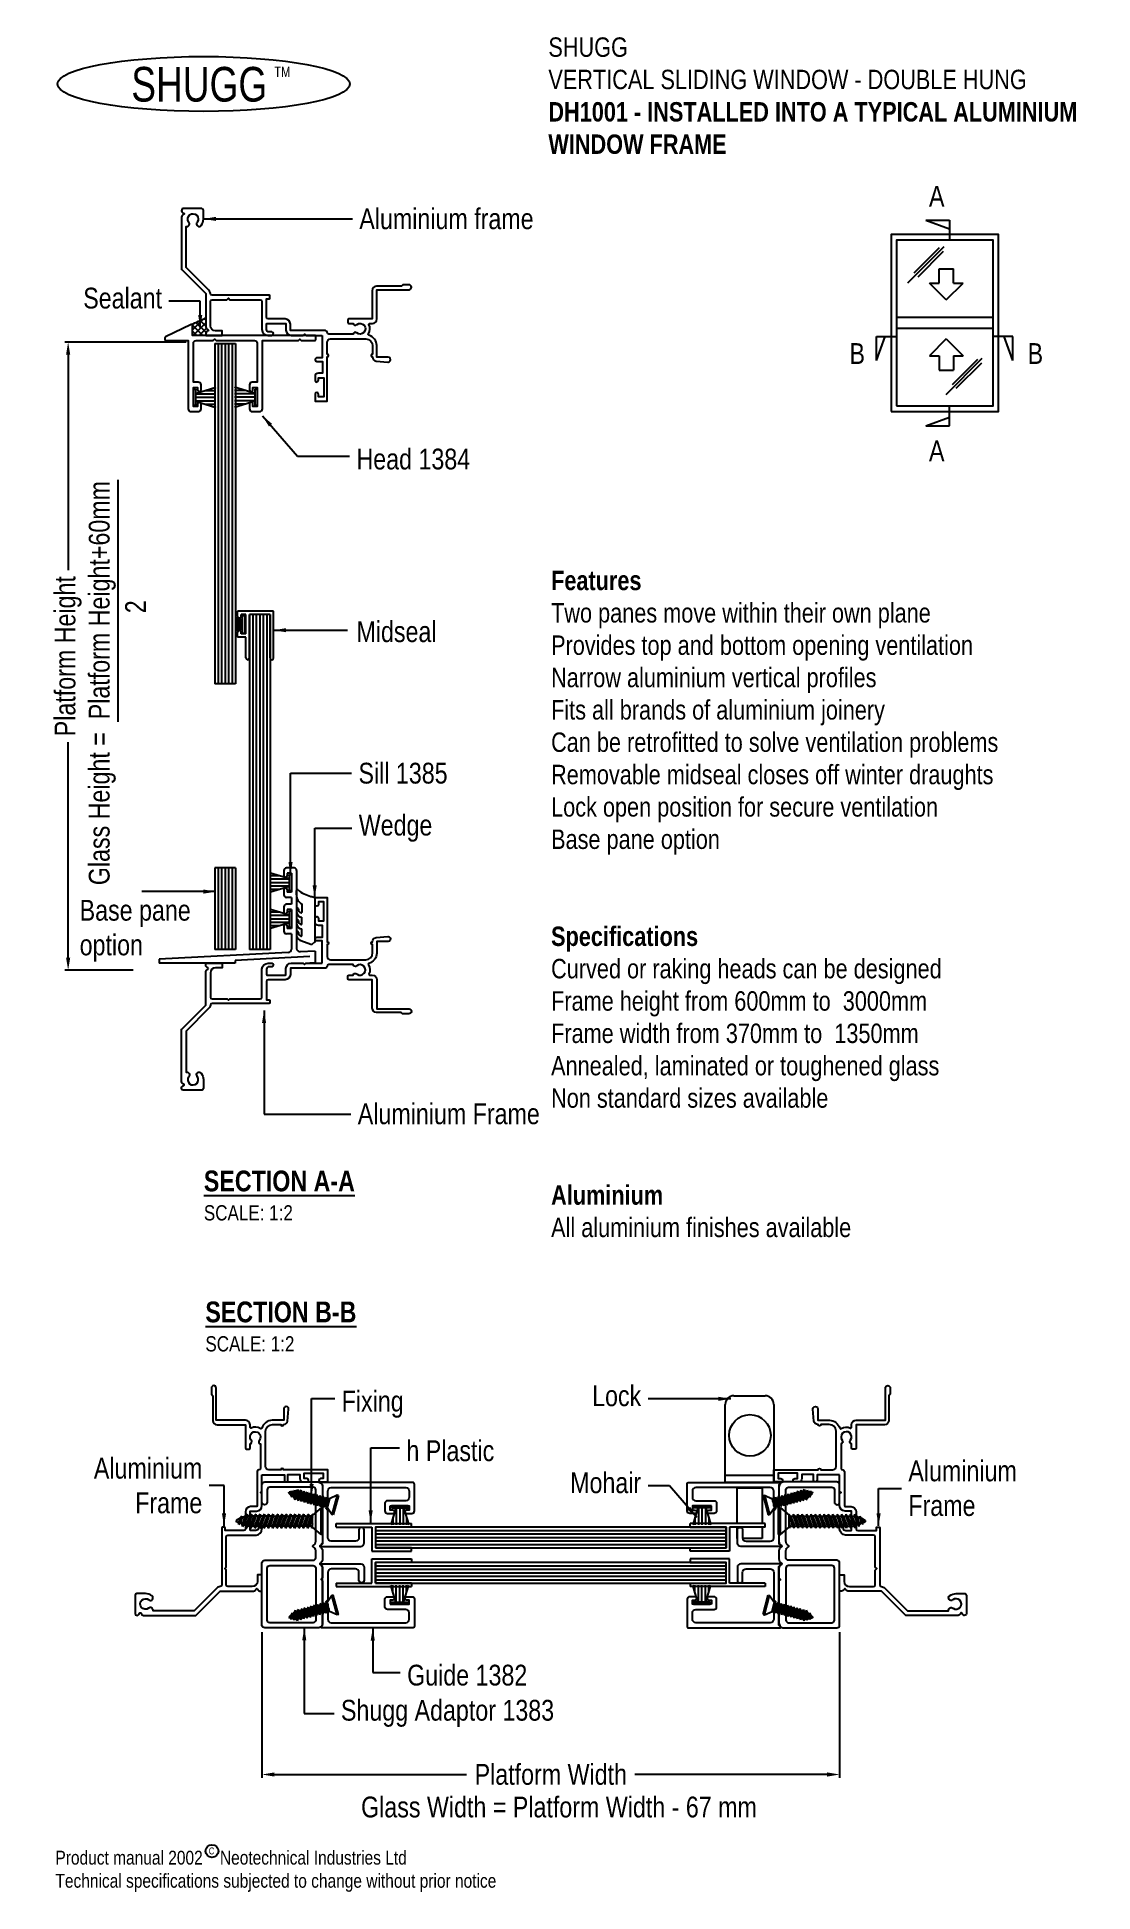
# Paper-space layout 'Layout1' of a CAD drawing. Extents: x -80 to 72, y -147 to 120.
# The model-space entities are those that its viewports show. They can reach past a viewport. Long polylines and large blocks are cut down to what shows.
import ezdxf

# ---------------------------------------------------------------- set-up
doc = ezdxf.new("R2010")
doc.units = 0
doc.header["$MEASUREMENT"] = 0
doc.layers.get('0').update_dxf_attribs({"linetype": 'CONTINUOUS'})
doc.layers.get('DEFPOINTS').update_dxf_attribs({"linetype": 'CONTINUOUS'})
for name, color, linetype in [('CYAN', 4, 'CONTINUOUS'), ('DIMENSION', 7, 'CONTINUOUS'), ('GREY', 8, 'CONTINUOUS'), ('Magenta', 6, 'CONTINUOUS'), ('OUTLINE', 2, 'CONTINUOUS'), ('WHITE', 7, 'CONTINUOUS'), ('WIND', 9, 'CONTINUOUS')]:
    doc.layers.add(name, color=color, linetype=linetype)
doc.layers.get('WIND').freeze()
doc.styles.add('SHUGG', font='', dxfattribs={"width": 0.8, "height": 5})
doc.styles.add('stan', font='ARIAL.TTF', dxfattribs={"width": 0.8, "height": 2.2})
doc.styles.add('STAN22', font='ARIAL.TTF', dxfattribs={"width": 0.8, "height": 3})
doc.styles.add('STAN33', font='ARIAL.TTF', dxfattribs={"width": 0.8, "height": 2})
doc.styles.get('SHUGG').set_extended_font_data('QuickType')
doc.dimstyles.new('SHUGG', dxfattribs={"dimtxt": 2.8, "dimasz": 1.8, "dimexe": 0.5, "dimexo": 1, "dimgap": 1, "dimtad": 0, "dimdec": 0, "dimzin": 0, "dimdsep": 46, "dimtxsty": 'STAN22', "dimcen": 0.09, "dimclrt": 2, "dimadec": 0, "dimazin": 0, "dimtfac": 1, "dimtdec": 0, "dimtofl": 0, "dimtmove": 0, "dimatfit": 3, "dimfxl": 0, "dimtolj": 1, "dimtzin": 0, "dimarcsym": 0})

# ---------------------------------------------------------------- blocks, each defined once
blk = doc.blocks.new('*D1')
at = {"layer": 'DEFPOINTS', "color": 0}
for p in [(-75.6, 76.25), (-57.55, 76.25), (-65.24, -14.35)]:
    blk.add_point(p, dxfattribs=at)
at = {"layer": 'DIMENSION', "color": 0, "lineweight": -2}
for p, q in [((-58.55, 76.25), (-76.1, 76.25)), ((-75.6, 74.45), (-75.6, 43.36)), ((-75.6, -12.55), (-75.6, 18.54)), ((-66.24, -14.35), (-76.1, -14.35))]:
    blk.add_line(p, q, dxfattribs=at)
at = {"layer": 'DIMENSION', "color": 0}
for points in [[(-75.9, 74.45), (-75.3, 74.45), (-75.6, 76.25)], [(-75.9, -12.55), (-75.3, -12.55), (-75.6, -14.35)]]:
    blk.add_solid(points, dxfattribs=at)
at = {"layer": 'DIMENSION', "color": 2, "insert": (-75.6, 30.95), "char_height": 3, "attachment_point": 5, "rotation": 90, "style": 'STAN22'}
blk.add_mtext('\\A1;Platform Height', dxfattribs=at)
blk = doc.blocks.new('*D2')
at = {"layer": 'DEFPOINTS', "color": 0}
for p in [(-47.64, -108.86), (35.71, -108.86), (35.71, -130.42)]:
    blk.add_point(p, dxfattribs=at)
at = {"layer": 'DIMENSION', "color": 0, "lineweight": -2}
for p, q in [((-47.64, -109.86), (-47.64, -130.92)), ((35.71, -109.86), (35.71, -130.92)), ((-45.84, -130.42), (-18.11, -130.42)), ((33.91, -130.42), (6.18, -130.42))]:
    blk.add_line(p, q, dxfattribs=at)
at = {"layer": 'DIMENSION', "color": 0}
for points in [[(-45.84, -130.12), (-45.84, -130.72), (-47.64, -130.42)], [(33.91, -130.12), (33.91, -130.72), (35.71, -130.42)]]:
    blk.add_solid(points, dxfattribs=at)
at = {"layer": 'DIMENSION', "color": 2, "insert": (-5.96, -130.42), "char_height": 3, "attachment_point": 5, "style": 'STAN22'}
blk.add_mtext('\\A1;Platform Width', dxfattribs=at)
blk = doc.blocks.new('NT6287PL')
at = {"layer": 'OUTLINE', "linetype": 'Continuous'}
for p, q in [((0, 0), (-21.71, 0)), ((-21.71, -1), (-21.71, 0)), ((0, -1), (0, 0)), ((-21.71, -1), (-11.31, -1)), ((-11.31, -1), (-11.31, -7)), ((0, -1), (-10.31, -1)), ((-10.31, -1), (-10.31, -8)), ((-21.71, -7), (-11.31, -7)), ((-21.71, -8), (-21.71, -7)), ((-10.31, -8), (-21.71, -8))]:
    blk.add_line(p, q, dxfattribs=at)
blk = doc.blocks.new('SHUGGLK')
for p, q in [((-14, 0), (-14, 22.5)), ((-11.5, 25), (-2.5, 25)), ((0, 22.5), (0, 0)), ((0, 2), (-14, 2)), ((0, 0), (-14, 0)), ((-10.6, -11.9), (-10.6, -1.55)), ((-10.6, -1.55), (-3.4, -1.55)), ((-3.4, -1.55), (-3.4, -11.9)), ((-10.6, -16.23), (-10.6, -12.9)), ((-3.4, -12.9), (-3.4, -16.23)), ((-10.4, -16.23), (-10.6, -16.23)), ((-3.4, -16.23), (-8.9, -16.23))]:
    blk.add_line(p, q)
blk.add_circle((-6.88, 13.55), 6)
for centre, start, end in [((-11.5, 22.5), 90, 180), ((-2.5, 22.5), 0, 90)]:
    blk.add_arc(centre, 2.5, start, end)
blk = doc.blocks.new('03000')
at = {"flags": 128}
blk.add_lwpolyline([(-15.7, 13.2), (-15.7, 19.7), (-17.3, 19.7, -0.013709), (-17.33, 19.7, -0.972953), (-17.3, 20.7), (-15.6, 20.7), (-15.6, 24.1), (-16.8, 24.1, -0.006854), (-16.83, 24.1, -0.406206), (-17.8, 25.1), (-17.8, 26.15, -0.013709), (-17.8, 26.18, -0.972953), (-16.8, 26.15), (-16.8, 25.4), (-15.3, 25.4), (-15.3, 30.9), (-16.8, 30.9), (-16.8, 30.15, -0.013709), (-16.8, 30.12, -0.972953), (-17.8, 30.15), (-17.8, 32.2), (-14.3, 32.2), (-14.3, 19.4, -0.013709), (-14.28, 19.4, -0.972953), (-14.3, 18.6), (-14.3, 15.2, 0.006854), (-14.3, 15.17, 0.406206), (-13.3, 14.2), (-3.2, 14.2, 0.006854), (-3.15, 14.2, 0.406206), (-1.2, 16.2), (-1.2, 18.6, -0.013758), (-1.22, 18.6, -0.978429), (-1.2, 19.4, -0.00687), (-1.2, 19.43, -0.407248), (-0.2, 20.6), (3.24, 20.9, -0.014091), (3.28, 20.9, -1.015706), (3.3, 19.5), (0, 19.5), (0, 16.2, -0.005558), (0, 16.13, -0.323501), (-2.26, 13.14, 0.007989), (-2.27, 13.14, 0.482741), (-2.4, 12.77, -0.004297), (-2.38, 12.73, -0.246721), (-2.23, 10.1, 0.00872), (-2.23, 10.1, 0.5345), (-2, 9.75), (-1.3, 9.75, -0.006854), (-1.26, 9.75, -0.406206), (0, 8.45), (0, 0), (9.3, 0, -0.013709), (9.34, 0, -0.972953), (9.3, -1.4), (7.5, -1.4), (7.1, -1), (0, -1, -0.006854), (-0.04, -1, -0.406206), (-1.3, 0.3), (-1.3, 8.45), (-8.05, 8.45, -0.006854), (-8.06, 8.45, -0.406206), (-8.3, 8.7), (-8.3, 9.5, -0.006854), (-8.3, 9.51, -0.406206), (-8.05, 9.75), (-6.82, 9.75, -0.008856), (-6.81, 9.77, -0.544447), (-5.77, 10.1, 0.019747), (-5.68, 10.03, 2.022156), (-5.77, 12.45, -0.008856), (-5.79, 12.44, -0.544447), (-6.82, 12.8), (-13.8, 12.8, 0.006854), (-13.81, 12.8, 0.406206), (-14.3, 12.3, -0.006854), (-14.3, 12.29, -0.406206), (-14.8, 11.8), (-24.7, 11.8, 0.006854), (-24.71, 11.8, 0.406206), (-24.9, 11.6), (-24.9, 9.95, -0.006854), (-24.9, 9.91, -0.406206), (-26.4, 8.45), (-31.3, 8.45, 0.006854), (-31.31, 8.45, 0.406206), (-31.8, 7.95), (-31.8, 2.6), (-31.05, 2.6, -0.006854), (-31.04, 2.6, -0.406206), (-30.8, 2.35), (-30.8, 1.85, -0.006854), (-30.8, 1.84, -0.406206), (-31.05, 1.6), (-47.5, 1.6, 0.006672), (-47.51, 1.6, 0.394326), (-48, 1.12, -0.003245), (-48, 1.1, -0.184743), (-48.41, 0.19), (-55, -6.4), (-55, -18.23), (-54.77, -18.23, -0.00979), (-54.75, -18.23, -0.614668), (-54.19, -19.44, 0.019624), (-54.26, -19.54, 1.987458), (-51.81, -19.44, -0.013724), (-51.84, -19.41, -0.974591), (-50.66, -18.52, -0.002952), (-50.64, -18.55, -0.167753), (-50, -20.4), (-50, -22.9, -0.006854), (-50, -22.91, -0.406206), (-50.5, -23.4), (-55.79, -23.4, -0.005592), (-55.8, -23.4, -0.325644), (-56.27, -23.04, -0.00722), (-56.27, -23.02, -0.430412), (-55.7, -22.09, 0.011803), (-55.69, -22.09, 0.783193), (-55.71, -21.7, -0.005938), (-55.72, -21.7, -0.347338), (-56.3, -20.97), (-56.3, -5.94, -0.003427), (-56.3, -5.94, -0.195352), (-56.24, -5.8), (-49.3, 1.14), (-49.3, 10.77, -0.005919), (-49.3, 10.79, -0.346086), (-48.71, 11.5, 0.011952), (-48.7, 11.51, 0.796811), (-48.71, 11.9, -0.005938), (-48.72, 11.9, -0.347338), (-49.3, 12.63), (-49.3, 13.2), (-44.6, 13.2), (-44.6, 11.9), (-46.5, 11.9, 0.006854), (-46.54, 11.9, 0.406206), (-48, 10.4), (-48, 3.4, 0.006854), (-48, 3.39, 0.406206), (-47.5, 2.9), (-43.2, 2.9), (-42.8, 2.5), (-42.4, 2.9), (-33.6, 2.9, 0.006854), (-33.59, 2.9, 0.406206), (-33.1, 3.4), (-33.1, 11.45, -0.006854), (-33.1, 11.5, -0.406206), (-31.35, 13.2), (-30.3, 13.2, -0.013709), (-30.27, 13.2, -0.972953), (-30.3, 12.2), (-31.05, 12.2, 0.006854), (-31.07, 12.2, 0.406206), (-31.8, 11.45), (-31.8, 9.95, 0.006854), (-31.8, 9.94, 0.406206), (-31.6, 9.75), (-26.4, 9.75, 0.006854), (-26.39, 9.75, 0.406206), (-26.2, 9.95), (-26.2, 11.6, -0.006854), (-26.2, 11.64, -0.406206), (-24.6, 13.2), (-21.2, 13.2), (-20.8, 12.8), (-20.4, 13.2), (-15.7, 13.2)], format="xyb", dxfattribs=at)
blk = doc.blocks.new('wp48x65')
for p, q in [((0, -2.4), (0, 2.4)), ((0, 2.4), (0.6, 2.4)), ((0.6, 1.13), (6.5, 2.9)), ((0.6, 2.4), (0.6, -2.4)), ((0.6, 1), (6.5, 1)), ((0.6, 0), (6.5, 0)), ((3.5, 2), (6.5, 2)), ((0.6, -2.4), (0, -2.4)), ((0.6, -1), (6.5, -1)), ((0.6, -1.13), (6.5, -2.9)), ((3.5, -2), (6.5, -2))]:
    blk.add_line(p, q)
blk = doc.blocks.new('n1384')
at = {"flags": 128}
blk.add_lwpolyline([(-43.11, -0.43, 0.287878), (-43.25, -0.66), (-43.25, -1.25, 0.414214), (-43, -1.5), (-36.55, -1.5), (-36.55, -21.2, 0.414214), (-35.75, -22), (-33.65, -22, 0.414214), (-32.85, -21.2), (-32.85, -19.75, 0.414214), (-33.35, -19.25, 0.414214), (-33.85, -19.75), (-33.85, -20.5), (-35.05, -20.5), (-35.05, -15), (-33.85, -15), (-33.85, -15.75, 0.414214), (-33.35, -16.25, 0.414214), (-32.85, -15.75), (-32.85, -14.3, 0.414214), (-33.65, -13.5), (-34.25, -13.5), (-35.05, -13.5), (-35.05, -2.3, -0.414214), (-34.25, -1.5), (-29.3, -1.5), (-28.9, -1.1), (-28.5, -1.5), (-17.4, -1.5, -0.414214), (-16.65, -2.25), (-16.65, -13.5), (-18.05, -13.5, 0.414214), (-18.85, -14.3), (-18.85, -15.75, 1), (-17.85, -15.75), (-17.85, -15), (-16.65, -15), (-16.65, -20.5), (-17.85, -20.5), (-17.85, -19.75, 0.414214), (-18.35, -19.25, 0.414214), (-18.85, -19.75), (-18.85, -21.2, 0.414214), (-18.05, -22), (-15.95, -22, 0.414214), (-15.15, -21.2), (-15.15, -1.5), (-4.75, -1.5), (-4.35, -1.1), (-3.95, -1.5), (0, -1.5, 0.414214), (0.25, -1.25), (0.25, -0.25, 0.414214), (0, 0), (-35.3, 0), (-35.3, 2.94, 0.552942), (-35.66, 3.16), (-43.11, -0.43)], format="xyb", dxfattribs=at)
blk = doc.blocks.new('n1383')
at = {"flags": 128}
for points in [[(17.5, -27.7), (17.5, -36.3), (17.1, -36.7), (17.5, -37.1), (17.5, -39.9, -0.414214), (16.1, -41.3), (0.8, -41.3, -0.414214), (0, -40.5), (0, -22.6, -0.414214), (0.8, -21.8), (14.75, -21.8, 0.414214), (15.5, -21.05), (15.5, -19.1, 0.272842), (14.78, -17.88, -0.589574), (14.78, -17.52, 0.272842), (15.5, -16.3), (15.5, -1.45, 0.414214), (14.75, -0.7), (2.25, -0.7, 0.414214), (1.5, -1.45), (1.5, -5, -0.414214), (0.75, -5.75, -0.414214), (0, -5), (0, 0, -0.414214), (0.8, 0.8), (16.1, 0.8, -0.414214), (17.5, -0.6), (17.5, -7.3), (17.1, -7.7), (17.5, -8.1), (17.5, -11.75), (17.1, -12.15), (17.5, -12.55), (17.5, -16.3, -0.272842), (16.78, -17.52, 0.589574), (16.78, -17.88, -0.272842), (17.5, -19.1), (17.5, -21.4, -0.272842), (16.78, -22.62, 0.589574), (16.78, -22.97, -0.272842), (17.5, -24.2), (17.5, -26.9), (17.1, -27.3)], [(15.5, -39.05, -0.414214), (14.75, -39.8), (2.25, -39.8, -0.414214), (1.5, -39.05), (1.5, -24.05, -0.414214), (2.25, -23.3), (14.75, -23.3, -0.414214), (15.5, -24.05)]]:
    blk.add_lwpolyline(points, format="xyb", close=True, dxfattribs=at)
blk = doc.blocks.new('n1382')
at = {"flags": 128}
blk.add_lwpolyline([(19.78, -6.8), (25.28, -6.8), (25.28, -8), (24.53, -8, 1), (24.53, -9), (26.03, -9, 0.414214), (26.78, -8.25), (26.78, -0.5, 0.414214), (26.28, 0), (0, 0, 0.668179), (-0.14, -0.34), (0.28, -0.76), (0.28, -17.74), (-0.14, -18.16, 0.668179), (0, -18.5), (11.28, -18.5, 0.414214), (12.28, -17.5), (12.28, -13.75, 1), (10.78, -13.75), (10.78, -16, -0.414214), (9.78, -17), (2.78, -17, -0.414214), (1.78, -16), (1.78, -8.1), (1.18, -7.5), (1.78, -6.9), (1.78, -2.5, -0.414214), (2.78, -1.5), (24.28, -1.5, -0.414214), (25.28, -2.5), (25.28, -4.3, -0.414214), (24.28, -5.3), (19.03, -5.3, 0.414214), (18.28, -6.05), (18.28, -8.25, 0.414214), (19.03, -9), (20.53, -9, 1), (20.53, -8), (19.78, -8)], format="xyb", close=True, dxfattribs=at)
blk = doc.blocks.new('wp48x55')
for p, q in [((0, 2.4), (0.6, 2.4)), ((0, -2.4), (0, 2.4)), ((0.6, 1.13), (5.5, 2.6)), ((0.6, 2.4), (0.6, -2.4)), ((0.6, 1), (5.5, 1)), ((0.6, 0), (5.5, 0)), ((3.5, 2), (5.5, 2)), ((0.6, -2.4), (0, -2.4)), ((0.6, -1), (5.5, -1)), ((0.6, -1.13), (5.5, -2.6)), ((3.5, -2), (5.5, -2))]:
    blk.add_line(p, q)
blk = doc.blocks.new('CS4G12')
for p, q in [((2.9, 0.38), (-2.9, 0.38)), ((-2.9, 0.38), (-2.9, 0)), ((2.9, 0), (-2.9, 0)), ((-2.9, 0), (-1.32, -1.88)), ((2.9, 0), (1.32, -1.88)), ((2.9, 0.38), (2.9, 0)), ((-1.54, -1.83), (-1.09, -2.22)), ((-1.54, -1.83), (-1.36, -1.83)), ((-1.54, -2.78), (-1.09, -2.78)), ((-1.54, -2.78), (-1.09, -3.17)), ((-1.54, -3.73), (-1.09, -4.12)), ((-1.54, -3.73), (-1.09, -3.73)), ((-1.54, -4.68), (-1.09, -5.07)), ((-1.54, -4.68), (-1.09, -4.68)), ((1.32, -1.88), (-1.32, -1.88)), ((-1.09, -2.22), (-1.09, -2.78)), ((-1.09, -2.22), (1.09, -3.05)), ((-1.09, -2.78), (1.09, -3.55)), ((-1.09, -3.17), (1.09, -4)), ((-1.09, -3.31), (-1.09, -3.73)), ((-1.09, -3.73), (1.09, -4.5)), ((-1.09, -4.68), (-1.09, -4.12)), ((-1.09, -4.12), (1.09, -4.94)), ((-1.09, -4.68), (1.09, -5.45)), ((-1.09, -5.07), (-1.09, -5.63)), ((-1.09, -5.07), (1.09, -5.89)), ((-0.97, -1.88), (1.09, -2.6)), ((0.5, -1.88), (1.09, -2.1)), ((1.54, -2), (1.09, -2.1)), ((1.09, -2.1), (1.09, -2.6)), ((1.54, -2.95), (1.09, -2.6)), ((1.54, -2.95), (1.09, -3.05)), ((1.09, -3.05), (1.09, -3.55)), ((1.54, -3.9), (1.09, -3.55)), ((1.54, -3.9), (1.09, -4)), ((1.09, -4), (1.09, -4.5)), ((1.54, -4.85), (1.09, -4.5)), ((1.54, -4.85), (1.09, -4.94)), ((1.09, -4.94), (1.09, -5.45)), ((1.54, -2), (1.34, -1.85)), ((-1.54, -5.63), (-1.09, -6.02)), ((-1.54, -5.63), (-1.09, -5.63)), ((-1.54, -6.58), (-1.09, -6.57)), ((-1.54, -6.58), (-1.09, -6.96)), ((-1.54, -7.52), (-1.09, -7.91)), ((-1.54, -7.52), (-1.09, -7.52)), ((-1.54, -8.47), (-1.09, -8.86)), ((-1.54, -8.47), (-1.09, -8.47)), ((-1.54, -9.42), (-1.09, -9.81)), ((-1.54, -9.42), (-1.09, -9.42)), ((-1.54, -10.37), (-1.09, -10.76)), ((-1.54, -10.37), (-1.09, -10.37)), ((-1.09, -5.63), (1.09, -6.4)), ((-1.09, -6.02), (-1.09, -6.57)), ((-1.09, -6.02), (1.09, -6.84)), ((-1.09, -6.57), (1.09, -7.34)), ((-1.09, -6.96), (1.09, -7.79)), ((-1.09, -7.52), (-1.09, -6.96)), ((-1.09, -7.52), (1.09, -8.29)), ((-1.09, -7.91), (1.09, -8.74)), ((-1.09, -7.91), (-1.09, -8.47)), ((-1.09, -8.47), (1.09, -9.24)), ((-1.09, -8.86), (1.09, -9.68)), ((-1.09, -8.86), (-1.09, -9.42)), ((-1.09, -9.42), (1.09, -10.19)), ((-1.09, -9.81), (1.09, -10.63)), ((-1.09, -9.81), (-1.09, -10.37)), ((-1.09, -10.37), (1.09, -11.14)), ((1.54, -5.8), (1.09, -5.45)), ((1.54, -5.8), (1.09, -5.89)), ((1.09, -5.89), (1.09, -6.4)), ((1.54, -6.75), (1.09, -6.4)), ((1.54, -6.75), (1.09, -6.84)), ((1.09, -6.84), (1.09, -7.34)), ((1.54, -7.69), (1.09, -7.34)), ((1.54, -7.69), (1.09, -7.79)), ((1.09, -7.79), (1.09, -8.29)), ((1.54, -8.64), (1.09, -8.29)), ((1.54, -8.64), (1.09, -8.74)), ((1.09, -8.74), (1.09, -9.24)), ((1.54, -9.59), (1.09, -9.24)), ((1.54, -9.59), (1.09, -9.68)), ((1.09, -9.68), (1.09, -10.19)), ((1.54, -10.54), (1.09, -10.19)), ((1.54, -10.54), (1.09, -10.63)), ((1.09, -10.63), (1.09, -11.14)), ((-1.54, -11.32), (-1.09, -11.7)), ((-1.54, -11.32), (-1.09, -11.32)), ((-1.09, -10.76), (1.09, -11.58)), ((-1.09, -10.76), (-1.09, -11.32)), ((-1.09, -11.32), (0.7, -11.95)), ((-1.09, -11.7), (0.7, -12.38)), ((-1.09, -11.7), (-0.61, -12.44)), ((-1.06, -12.44), (-0.61, -12.83)), ((-1.06, -12.44), (-0.61, -12.44)), ((-0.61, -12.44), (0.32, -12.76)), ((-0.61, -12.83), (-0.13, -13.63)), ((-0.61, -12.83), (0.31, -13.18)), ((-0.13, -13.63), (0.14, -13.63)), ((0.31, -13.18), (0.14, -13.63)), ((0.73, -13.09), (0.31, -13.18)), ((0.7, -12.38), (0.32, -12.76)), ((0.73, -13.09), (0.32, -12.76)), ((1.09, -11.58), (0.7, -11.95)), ((1.13, -12.29), (0.7, -11.95)), ((1.13, -12.29), (0.7, -12.38)), ((1.54, -11.49), (1.09, -11.14)), ((1.54, -11.49), (1.09, -11.58))]:
    blk.add_line(p, q)
blk = doc.blocks.new('cs6g25')
at = {"linetype": 'Continuous'}
for p, q in [((3.86, 0.5), (-3.86, 0.5)), ((3.86, 0), (-3.86, 0)), ((-2.05, -2.45), (-1.46, -2.96)), ((-2.05, -2.45), (-1.81, -2.45)), ((-2.05, -3.71), (-1.46, -3.71)), ((-2.05, -3.71), (-1.46, -4.23)), ((-2.05, -4.97), (-1.46, -5.49)), ((-2.05, -4.97), (-1.46, -4.97)), ((1.76, -2.5), (-1.76, -2.5)), ((-1.46, -2.96), (-1.46, -3.71)), ((-1.46, -2.96), (1.46, -4.06)), ((-1.46, -3.71), (1.46, -4.74)), ((-1.46, -4.23), (1.46, -5.33)), ((-1.46, -4.41), (-1.46, -4.97)), ((-1.46, -4.97), (1.46, -6)), ((-1.3, -2.5), (1.46, -3.47)), ((0.66, -2.5), (1.46, -2.8)), ((1.46, -2.8), (1.46, -3.47)), ((2.05, -3.94), (1.46, -3.47)), ((2.05, -3.94), (1.46, -4.06)), ((1.46, -4.06), (1.46, -4.74)), ((2.05, -5.2), (1.46, -4.74)), ((2.05, -5.2), (1.46, -5.33)), ((1.46, -5.33), (1.46, -6)), ((2.05, -2.67), (1.79, -2.47)), ((-2.05, -6.24), (-1.46, -6.76)), ((-2.05, -6.24), (-1.46, -6.24)), ((-2.05, -7.5), (-1.46, -8.02)), ((-2.05, -7.5), (-1.46, -7.5)), ((-2.05, -8.77), (-1.46, -9.28)), ((-2.05, -8.77), (-1.46, -8.77)), ((-2.05, -10.03), (-1.46, -10.55)), ((-2.05, -10.03), (-1.46, -10.03)), ((-1.46, -6.24), (-1.46, -5.49)), ((-1.46, -5.49), (1.46, -6.59)), ((-1.46, -6.24), (1.46, -7.26)), ((-1.46, -6.76), (-1.46, -7.5)), ((-1.46, -6.76), (1.46, -7.86)), ((-1.46, -7.5), (1.46, -8.53)), ((-1.46, -8.02), (-1.46, -8.77)), ((-1.46, -8.02), (1.46, -9.12)), ((-1.46, -8.77), (1.46, -9.79)), ((-1.46, -9.28), (1.46, -10.38)), ((-1.46, -10.03), (-1.46, -9.28)), ((-1.46, -10.03), (1.46, -11.06)), ((-1.46, -10.55), (-1.46, -11.29)), ((-1.46, -10.55), (1.46, -11.65)), ((2.05, -6.47), (1.46, -6)), ((2.05, -6.47), (1.46, -6.59)), ((1.46, -6.59), (1.46, -7.26)), ((2.05, -7.73), (1.46, -7.26)), ((2.05, -7.73), (1.46, -7.86)), ((1.46, -7.86), (1.46, -8.53)), ((2.05, -8.99), (1.46, -8.53)), ((2.05, -8.99), (1.46, -9.12)), ((1.46, -9.12), (1.46, -9.79)), ((2.05, -10.26), (1.46, -9.79)), ((2.05, -10.26), (1.46, -10.38)), ((1.46, -10.38), (1.46, -11.06)), ((-2.05, -11.3), (-1.46, -11.29)), ((-2.05, -11.3), (-1.46, -11.81)), ((-2.05, -12.56), (-1.46, -12.56)), ((-2.05, -12.56), (-1.46, -13.08)), ((-2.05, -13.82), (-1.46, -13.82)), ((-2.05, -13.82), (-1.46, -14.34)), ((-2.05, -15.09), (-1.46, -15.09)), ((-2.05, -15.09), (-1.46, -15.61)), ((-1.46, -11.29), (1.46, -12.32)), ((-1.46, -11.81), (1.46, -12.91)), ((-1.46, -12), (-1.46, -12.56)), ((-1.46, -12.56), (1.46, -13.59)), ((-1.46, -13.82), (-1.46, -13.08)), ((-1.46, -13.08), (1.46, -14.18)), ((-1.46, -13.82), (1.46, -14.85)), ((-1.46, -14.34), (-1.46, -15.09)), ((-1.46, -14.34), (1.46, -15.44)), ((-1.46, -15.09), (1.46, -16.11)), ((-1.46, -15.61), (-1.46, -16.35)), ((-1.46, -15.61), (1.46, -16.71)), ((2.05, -11.52), (1.46, -11.06)), ((2.05, -11.52), (1.46, -11.65)), ((1.46, -11.65), (1.46, -12.32)), ((2.05, -12.79), (1.46, -12.32)), ((2.05, -12.79), (1.46, -12.91)), ((1.46, -12.91), (1.46, -13.59)), ((2.05, -14.05), (1.46, -13.59)), ((2.05, -14.05), (1.46, -14.18)), ((1.46, -14.18), (1.46, -14.85)), ((2.05, -15.32), (1.46, -14.85)), ((2.05, -15.32), (1.46, -15.44)), ((1.46, -15.44), (1.46, -16.11)), ((-2.05, -16.35), (-1.46, -16.35)), ((-2.05, -16.35), (-1.46, -16.87)), ((-2.05, -17.62), (-1.46, -17.62)), ((-2.05, -17.62), (-1.46, -18.13)), ((-2.05, -18.88), (-1.46, -18.88)), ((-2.05, -18.88), (-1.46, -19.4)), ((-2.05, -20.15), (-1.46, -20.14)), ((-2.05, -20.15), (-1.46, -20.66)), ((-2.05, -21.41), (-1.46, -21.41)), ((-2.05, -21.41), (-1.46, -21.93)), ((-1.46, -16.35), (1.46, -17.38)), ((-1.46, -16.87), (-1.46, -17.62)), ((-1.46, -16.87), (1.46, -17.97)), ((-1.46, -17.62), (1.46, -18.64)), ((-1.46, -18.13), (-1.46, -18.88)), ((-1.46, -18.13), (1.46, -19.23)), ((-1.46, -18.88), (1.46, -19.91)), ((-1.46, -19.4), (-1.46, -20.14)), ((-1.46, -19.4), (1.46, -20.5)), ((-1.46, -20.14), (1.46, -21.17)), ((-1.46, -20.66), (-1.46, -21.41)), ((-1.46, -20.66), (1.46, -21.76)), ((-1.46, -21.41), (0.93, -22.25)), ((2.05, -16.58), (1.46, -16.11)), ((2.05, -16.58), (1.46, -16.71)), ((1.46, -16.71), (1.46, -17.38)), ((2.05, -17.84), (1.46, -17.38)), ((2.05, -17.84), (1.46, -17.97)), ((1.46, -17.97), (1.46, -18.64)), ((2.05, -19.11), (1.46, -18.64)), ((2.05, -19.11), (1.46, -19.23)), ((1.46, -19.23), (1.46, -19.91)), ((2.05, -20.37), (1.46, -19.91)), ((2.05, -20.37), (1.46, -20.5)), ((1.46, -20.5), (1.46, -21.17)), ((2.05, -21.64), (1.46, -21.17)), ((-1.46, -21.93), (-0.82, -22.9)), ((-1.46, -21.93), (0.93, -22.83)), ((-1.41, -22.91), (-0.82, -22.9)), ((-1.41, -22.91), (-0.82, -23.42)), ((-0.82, -22.9), (0.42, -23.34)), ((-0.82, -23.42), (0.42, -23.89)), ((-0.82, -23.42), (-0.17, -24.5)), ((-0.17, -24.5), (0.18, -24.5)), ((0.42, -23.89), (0.18, -24.5)), ((0.93, -22.83), (0.42, -23.34)), ((0.97, -23.77), (0.42, -23.34)), ((0.97, -23.77), (0.42, -23.89)), ((1.46, -21.76), (0.93, -22.25)), ((1.51, -22.71), (0.93, -22.25)), ((1.51, -22.71), (0.93, -22.83)), ((2.05, -21.64), (1.46, -21.76))]:
    blk.add_line(p, q, dxfattribs=at)
for p, q in [((-3.86, 0.5), (-3.86, 0)), ((-3.86, 0), (-1.76, -2.5)), ((3.86, 0), (1.76, -2.5)), ((3.86, 0.5), (3.86, 0)), ((2.05, -2.67), (1.46, -2.8))]:
    blk.add_line(p, q)

msp = doc.modelspace()

# ---------------------------------------------------------------- hatches: boundary and pattern name
at = {"layer": 'Magenta'}
h = msp.add_hatch(dxfattribs=at)
h.set_pattern_fill('ANSI37', color=256, scale=10, style=0)
h.set_pattern_definition([(45, (-67.1742, -223.7442), (-0.8838835, 0.8838835), []), (135, (-67.1742, -223.7442), (-0.8838835, -0.8838835), [])])
h.paths.add_polyline_path([(27.9, 249.29, -0.023313), (23.72, 247.39, -0.508415), (24.05, 247.15), (24.05, 244.21), (27.9, 244.21), (27.9, 244.79, -0.354007), (28.49, 245.52, 0.802413), (28.49, 245.91, -0.355282), (27.9, 246.64)])

# ---------------------------------------------------------------- linework, layer by layer
at = {"layer": 'CYAN'}
for p, q in [((645.75, 280.26), (658.97, 280.26)), ((645.75, 280.26), (658.97, 275.44)), ((658.97, 280.26), (658.97, 269.23)), ((653.12, 245.23), (653.12, 253.23)), ((653.12, 253.23), (661.12, 253.23)), ((661.12, 245.23), (661.12, 253.23)), ((30.45, 241.85), (30.45, 143.62)), ((30.45, 241.85), (36.45, 241.85)), ((36.45, 241.85), (36.45, 143.62)), ((657.12, 235.86), (647.75, 245.23)), ((647.75, 245.23), (653.12, 245.23)), ((657.12, 235.86), (666.49, 245.23)), ((661.12, 245.23), (666.49, 245.23)), ((618.41, 215.48), (629.43, 215.48)), ((618.41, 202.26), (623.22, 215.48)), ((618.41, 202.26), (618.41, 215.48)), ((657.12, 214.2), (647.75, 204.83)), ((657.12, 214.2), (666.49, 204.83)), ((694.22, 215.48), (683.2, 215.48)), ((694.22, 202.26), (689.4, 215.48)), ((694.22, 202.26), (694.22, 215.48)), ((647.75, 204.83), (653.12, 204.83)), ((653.12, 204.83), (653.12, 196.83)), ((661.12, 204.83), (666.49, 204.83)), ((661.12, 204.83), (661.12, 196.83)), ((653.12, 196.83), (661.12, 196.83)), ((658.97, 165.88), (658.97, 176.91)), ((645.75, 165.88), (658.97, 170.7)), ((40.45, 163.62), (40.45, 67.03)), ((46.45, 163.62), (40.45, 163.62)), ((46.45, 163.62), (40.45, 163.62)), ((46.45, 163.62), (46.45, 67.03)), ((645.75, 165.88), (658.97, 165.88)), ((36.45, 143.62), (30.45, 143.62)), ((30.45, 90.52), (30.45, 67.03)), ((36.45, 90.52), (30.45, 90.52)), ((36.45, 90.52), (36.45, 67.03)), ((36.45, 67.03), (30.45, 67.03)), ((46.45, 67.03), (40.45, 67.03))]:
    msp.add_line(p, q, dxfattribs=at)
for points in [[(315.89, 146.68), (417.09, 146.68), (417.09, 152.68), (315.89, 152.68)], [(315.89, 136.48), (417.09, 136.48), (417.09, 142.48), (315.89, 142.48)]]:
    msp.add_lwpolyline(points, close=True, dxfattribs=at)
at = {"layer": 'DIMENSION', "color": 6}
msp.add_line((59.4, 68.99), (59.4, 82.02), dxfattribs=at)
at = {"layer": 'GREY'}
for p, q in [((635.75, 245.42), (655.92, 265.58)), ((639.31, 250.95), (653.46, 265.09)), ((641.43, 248.83), (655.58, 262.97)), ((31.45, 241.85), (31.45, 143.62)), ((32.45, 241.85), (32.45, 143.62)), ((33.45, 241.85), (33.45, 143.62)), ((34.45, 241.85), (34.45, 143.62)), ((35.45, 241.85), (35.45, 143.62)), ((657.03, 183.33), (677.19, 203.5)), ((660.59, 188.86), (674.73, 203)), ((662.71, 186.74), (676.86, 200.88)), ((41.45, 163.62), (41.45, 67.03)), ((42.45, 163.62), (42.45, 67.03)), ((43.45, 163.62), (43.45, 67.03)), ((44.45, 163.62), (44.45, 67.03)), ((45.45, 163.62), (45.45, 67.03)), ((315.89, 151.68), (417.09, 151.68)), ((315.89, 150.68), (417.09, 150.68)), ((315.89, 149.68), (417.09, 149.68)), ((315.89, 148.68), (417.09, 148.68)), ((315.89, 147.68), (417.09, 147.68)), ((315.89, 141.48), (417.09, 141.48)), ((315.89, 140.48), (417.09, 140.48)), ((315.89, 139.48), (417.09, 139.48)), ((315.89, 138.48), (417.09, 138.48)), ((315.89, 137.48), (417.09, 137.48)), ((31.45, 90.52), (31.45, 67.03)), ((32.45, 90.52), (32.45, 67.03)), ((33.45, 90.52), (33.45, 67.03)), ((34.45, 90.52), (34.45, 67.03)), ((35.45, 90.52), (35.45, 67.03))]:
    msp.add_line(p, q, dxfattribs=at)
at = {"layer": 'Magenta'}
for p, q in [((47.45, 164.62), (37.05, 164.62)), ((37.05, 163.12), (37.05, 164.62)), ((39.45, 163.62), (38.05, 163.62)), ((38.05, 163.12), (38.05, 163.62)), ((39.45, 158.1), (39.45, 163.62)), ((40.45, 151.12), (40.45, 163.62)), ((46.45, 163.62), (40.45, 163.62)), ((46.45, 151.12), (46.45, 163.62)), ((47.45, 151.12), (47.45, 164.62)), ((37.05, 157.1), (37.05, 158.6)), ((39.45, 157.1), (37.05, 157.1)), ((38.05, 158.1), (38.05, 158.6)), ((39.45, 158.1), (38.05, 158.1)), ((39.45, 151.12), (39.45, 157.1)), ((52, 87.4), (46.6, 89.02)), ((49.1, 88.27), (46.6, 88.27)), ((52, 87.27), (46.6, 87.27)), ((52, 86.27), (46.6, 86.27)), ((52, 83.87), (52, 88.67)), ((52, 88.67), (52.6, 88.67)), ((52.6, 88.67), (52.6, 83.87)), ((52, 85.27), (46.6, 85.27)), ((52, 85.14), (46.6, 83.52)), ((49.1, 84.27), (46.6, 84.27)), ((52.6, 83.87), (52, 83.87)), ((52, 76.9), (46.6, 78.52)), ((49.1, 77.77), (46.6, 77.77)), ((52, 76.77), (46.6, 76.77)), ((52, 75.77), (46.6, 75.77)), ((52, 73.37), (52, 78.17)), ((52, 78.17), (52.6, 78.17)), ((52.6, 78.17), (52.6, 73.37)), ((52, 74.77), (46.6, 74.77)), ((52, 74.64), (46.6, 73.02)), ((49.1, 73.77), (46.6, 73.77)), ((52.6, 73.37), (52, 73.37))]:
    msp.add_line(p, q, dxfattribs=at)
at = {"layer": 'Magenta', "linetype": 'Continuous'}
for p, q in [((54.1, 82.76), (54.1, 83.99)), ((54.1, 78.68), (54.1, 77.8)), ((54.1, 75.31), (54.1, 74.43)), ((54.6, 78.68), (54.6, 78.59)), ((54.6, 75.31), (54.6, 75.21)), ((55.34, 77.62), (55.41, 77.6)), ((55.6, 80.16), (55.6, 77.75)), ((55.6, 74.37), (55.6, 76.3)), ((54.1, 71.93), (54.1, 71.05)), ((54.6, 71.93), (54.6, 71.84)), ((54.98, 69.69), (58.49, 68.42)), ((55.34, 74.24), (55.41, 74.23)), ((55.34, 70.87), (55.41, 70.85)), ((55.6, 71), (55.6, 72.93)), ((58.49, 68.42), (59.4, 69.33))]:
    msp.add_line(p, q, dxfattribs=at)
at = {"layer": 'Magenta'}
for centre, radius, start, end in [((5.44, 293.1), 49.23, 291.7588, 297.1411), ((37.55, 163.12), 0.5, 180, 0), ((37.55, 158.6), 0.5, 0, 180), ((39.95, 151.12), 0.5, 180, 0), ((46.95, 151.12), 0.5, 180, 0)]:
    msp.add_arc(centre, radius, start, end, dxfattribs=at)
at = {"layer": 'Magenta', "linetype": 'Continuous'}
for centre, radius, start, end in [((56.72, 82.54), 2.63, 175.1956, 244.8044), ((54.35, 83.99), 0.25, 50.1136, 180), ((60.28, 91.08), 9, 230.1136, 256.6162), ((68.05, 117.77), 36.79, 254.4581, 256.3949), ((54.35, 78.68), 0.25, 0, 180), ((55.6, 77.8), 1.5, 180, 270), ((54.35, 75.31), 0.25, 0, 180), ((55.6, 78.59), 1, 180, 255), ((55.6, 75.21), 1, 180, 255), ((55.45, 77.75), 0.15, 255, 360), ((55.6, 74.43), 1.5, 180, 270), ((54.35, 71.93), 0.25, 0, 180), ((55.6, 71.05), 1.5, 180, 245.4664), ((55.6, 71.84), 1, 180, 255), ((55.45, 74.37), 0.15, 255, 0), ((55.45, 71), 0.15, 255, 0)]:
    msp.add_arc(centre, radius, start, end, dxfattribs=at)
at = {"layer": 'OUTLINE', "linetype": 'Continuous'}
for p, q in [((50.4, 89.77), (50.4, 88.27)), ((53.35, 90.52), (51.15, 90.52)), ((51.4, 89.02), (51.4, 88.27)), ((52.6, 89.02), (51.4, 89.02)), ((52.6, 89.02), (52.6, 83.52)), ((54.1, 89.77), (54.1, 67.3)), ((50.4, 84.27), (50.4, 82.77)), ((52.6, 82.02), (51.15, 82.02)), ((51.4, 84.27), (51.4, 83.52)), ((52.6, 83.52), (51.4, 83.52)), ((52.6, 82.02), (52.6, 80.02)), ((50.4, 79.27), (50.4, 77.77)), ((52.6, 80.02), (51.15, 80.02)), ((51.4, 78.52), (51.4, 77.77)), ((52.6, 78.52), (51.4, 78.52)), ((52.6, 78.52), (52.6, 73.02)), ((50.4, 73.77), (50.4, 72.27)), ((52.6, 71.52), (51.15, 71.52)), ((51.4, 73.77), (51.4, 73.02)), ((52.6, 73.02), (51.4, 73.02)), ((52.6, 71.52), (52.6, 67.12)), ((51.65, 66.12), (14.4, 64.21)), ((57.9, 64.94), (36.4, 63.83)), ((59.4, 66.52), (55.15, 66.3)), ((59.4, 66.52), (59.4, 63.02)), ((14.4, 64.21), (14.4, 63.02)), ((36.4, 63.83), (36.4, 63.02)), ((59.4, 63.02), (57.9, 63.02))]:
    msp.add_line(p, q, dxfattribs=at)
at = {"layer": 'OUTLINE'}
msp.add_line((36.4, 63.02), (14.4, 63.02), dxfattribs=at)
for points in [[(626.43, 173.89), (686.2, 173.89), (686.2, 272.25), (626.43, 272.25)], [(629.43, 176.89), (683.2, 176.89), (683.2, 269.25), (629.43, 269.25)]]:
    msp.add_lwpolyline(points, close=True, dxfattribs=at)
at = {"layer": 'OUTLINE', "flags": 128}
msp.add_lwpolyline([(61.5, 63.02), (61.5, 69.52), (59.9, 69.52, -0.013709), (59.87, 69.52, -0.972953), (59.9, 70.52), (61.6, 70.52), (61.6, 73.92), (60.4, 73.92, -0.006854), (60.37, 73.92, -0.406206), (59.4, 74.92), (59.4, 75.97, -0.013709), (59.4, 75.99, -0.972953), (60.4, 75.97), (60.4, 75.22), (61.9, 75.22), (61.9, 80.72), (60.4, 80.72), (60.4, 79.97, -0.013709), (60.4, 79.94, -0.972953), (59.4, 79.97), (59.4, 82.02), (62.9, 82.02), (62.9, 69.22, -0.013709), (62.92, 69.22, -0.972953), (62.9, 68.42), (62.9, 65.02, 0.006854), (62.9, 64.99, 0.406206), (63.9, 64.02), (74, 64.02, 0.006854), (74.05, 64.02, 0.406206), (76, 66.02), (76, 68.42, -0.013758), (75.98, 68.42, -0.978429), (76, 69.22, -0.00687), (76, 69.25, -0.407248), (77, 70.41), (80.44, 70.71, -0.014091), (80.48, 70.72, -1.015706), (80.5, 69.32), (77.2, 69.32), (77.2, 66.02, -0.005558), (77.2, 65.95, -0.323501), (74.93, 62.96, 0.007989), (74.93, 62.95, 0.482741), (74.8, 62.59, -0.004297), (74.82, 62.54, -0.246721), (74.97, 59.92, 0.00872), (74.97, 59.91, 0.5345), (75.2, 59.57), (75.9, 59.57, -0.006854), (75.93, 59.57, -0.406206), (77.2, 58.27), (77.2, 49.82), (86.5, 49.82, -0.013709), (86.54, 49.82, -0.972953), (86.5, 48.42), (84.7, 48.42), (84.3, 48.82), (77.2, 48.82, -0.006854), (77.16, 48.82, -0.406206), (75.9, 50.12), (75.9, 58.27), (69.15, 58.27, -0.006854), (69.14, 58.27, -0.406206), (68.9, 58.52), (68.9, 59.32, -0.006854), (68.9, 59.32, -0.406206), (69.15, 59.57), (70.38, 59.57, -0.008856), (70.38, 59.59, -0.544447), (71.42, 59.92, 0.019747), (71.52, 59.84, 2.022156), (71.42, 62.27, -0.008856), (71.41, 62.25, -0.544447), (70.38, 62.62), (63.4, 62.62, 0.006854), (63.38, 62.62, 0.406206), (62.9, 62.12, -0.006854), (62.9, 62.1, -0.406206), (62.4, 61.62), (52.5, 61.62, 0.006854), (52.49, 61.62, 0.406206), (52.3, 61.42), (52.3, 59.77, -0.006854), (52.3, 59.73, -0.406206), (50.8, 58.27), (45.9, 58.27, 0.006854), (45.88, 58.27, 0.406206), (45.4, 57.77), (45.4, 52.42), (46.15, 52.42, -0.006854), (46.15, 52.42, -0.406206), (46.4, 52.17), (46.4, 51.67, -0.006854), (46.4, 51.66, -0.406206), (46.15, 51.42), (29.7, 51.42, 0.006672), (29.68, 51.42, 0.394326), (29.2, 50.94, -0.003245), (29.2, 50.92, -0.184743), (28.79, 50.01), (22.2, 43.42), (22.2, 31.59), (22.42, 31.59, -0.00979), (22.45, 31.59, -0.614668), (23.01, 30.37, 0.019624), (22.94, 30.28, 1.987458), (25.39, 30.37, -0.013724), (25.36, 30.41, -0.974591), (26.54, 31.29, -0.002952), (26.56, 31.27, -0.167753), (27.2, 29.42), (27.2, 26.92, -0.006854), (27.2, 26.9, -0.406206), (26.7, 26.42), (21.41, 26.42, -0.005592), (21.4, 26.42, -0.325644), (20.93, 26.77, -0.00722), (20.92, 26.79, -0.430412), (21.49, 27.72, 0.011803), (21.5, 27.72, 0.783193), (21.49, 28.11, -0.005938), (21.47, 28.12, -0.347338), (20.9, 28.85), (20.9, 43.87, -0.003427), (20.9, 43.87, -0.195352), (20.96, 44.01), (27.9, 50.95), (27.9, 60.59, -0.005919), (27.9, 60.61, -0.346086), (28.49, 61.32, 0.011952), (28.5, 61.32, 0.796811), (28.49, 61.71, -0.005938), (28.47, 61.72, -0.347338), (27.9, 62.45), (27.9, 63.02), (32.6, 63.02), (32.6, 61.72), (30.7, 61.72, 0.006854), (30.66, 61.72, 0.406206), (29.2, 60.22), (29.2, 53.22, 0.006854), (29.2, 53.2, 0.406206), (29.7, 52.72), (34, 52.72), (34.4, 52.32), (34.8, 52.72), (43.6, 52.72, 0.006854), (43.61, 52.72, 0.406206), (44.1, 53.22), (44.1, 61.27, -0.006854), (44.1, 61.31, -0.406206), (45.85, 63.02), (46.9, 63.02, -0.013709), (46.93, 63.02, -0.972953), (46.9, 62.02), (46.15, 62.02, 0.006854), (46.13, 62.02, 0.406206), (45.4, 61.27), (45.4, 59.77, 0.006854), (45.4, 59.76, 0.406206), (45.6, 59.57), (50.8, 59.57, 0.006854), (50.8, 59.57, 0.406206), (51, 59.77), (51, 61.42, -0.006854), (51, 61.46, -0.406206), (52.6, 63.02), (56, 63.02), (56.4, 62.62), (56.8, 63.02), (61.5, 63.02)], format="xyb", dxfattribs=at)
at = {"layer": 'OUTLINE', "linetype": 'Continuous'}
for centre, radius, start, end in [((51.15, 89.77), 0.75, 90, 180), ((50.9, 88.27), 0.5, 180, 0), ((53.35, 89.77), 0.75, 0, 90), ((50.9, 84.27), 0.5, 0, 180), ((51.15, 82.77), 0.75, 180, 270), ((51.15, 79.27), 0.75, 90, 180), ((50.9, 77.77), 0.5, 180, 0), ((50.9, 73.77), 0.5, 0, 180), ((51.15, 72.27), 0.75, 180, 270), ((51.6, 67.12), 1, 272.9386, 0), ((55.1, 67.3), 1, 180, 272.9386)]:
    msp.add_arc(centre, radius, start, end, dxfattribs=at)
at = {"layer": 'WHITE'}
for p, q in [((683.2, 226.07), (629.43, 226.07)), ((683.2, 220.07), (629.43, 220.07)), ((38.37, 161.84), (36.45, 162.34)), ((38.37, 161.54), (36.45, 161.93)), ((38.37, 161.3), (36.45, 161.56)), ((38.37, 161.04), (36.45, 161.16)), ((38.37, 160.81), (36.45, 160.81)), ((38.37, 160.57), (36.45, 160.45)), ((38.37, 160.32), (36.45, 160.06)), ((38.37, 160.08), (36.45, 159.69)), ((38.37, 159.78), (36.45, 159.28))]:
    msp.add_line(p, q, dxfattribs=at)
at = {"layer": 'WHITE', "linetype": 'Continuous'}
for p, q in [((38.37, 162.07), (36.45, 162.69)), ((39.26, 163.32), (38.37, 163.32)), ((38.37, 163.32), (38.37, 158.3)), ((39.26, 158.3), (39.26, 163.32)), ((38.37, 159.54), (36.45, 158.92)), ((38.37, 158.3), (39.26, 158.3))]:
    msp.add_line(p, q, dxfattribs=at)

# ---------------------------------------------------------------- block references
at = {"layer": 'GREY', "xscale": -1}
for name, p, rotation in [('CS4G12', (304.11, 159.06), 254.9999999999996), ('cs6g25', (432.74, 154.38), 90), ('CS4G12', (428.88, 130.11), 74.99999999999957)]:
    msp.add_blockref(name, p, dxfattribs=dict(at, rotation=rotation))
at = {"layer": 'GREY'}
for name, p, rotation in [('CS4G12', (428.88, 159.06), 104.9999999999996), ('cs6g25', (300.25, 154.38), 270), ('CS4G12', (304.11, 130.11), 285.0000000000004)]:
    msp.add_blockref(name, p, dxfattribs=dict(at, rotation=rotation))
at = {"layer": 'Magenta'}
msp.add_blockref('wp48x65', (24.3, 226.34), dxfattribs=at)
for name, p, rotation in [('wp48x65', (42.7, 226.34), 180), ('wp48x55', (410.09, 158.78), 270), ('wp48x55', (322.9, 130.38), 90)]:
    msp.add_blockref(name, p, dxfattribs=dict(at, rotation=rotation))
at = {"layer": 'Magenta', "xscale": -1}
for p, rotation in [((322.9, 158.78), 90), ((410.09, 130.38), 270)]:
    msp.add_blockref('wp48x55', p, dxfattribs=dict(at, rotation=rotation))
at = {"layer": 'OUTLINE', "xscale": -1}
for name, p, rotation in [('03000', (77.2, 257.41), 180), ('03000', (269.95, 183.48), 270), ('n1382', (300.37, 123.58), 180), ('NT6287PL', (428.4, 135.48), 180)]:
    msp.add_blockref(name, p, dxfattribs=dict(at, rotation=rotation))
at = {"layer": 'OUTLINE'}
for name, p in [('n1384', (59.35, 244.21)), ('n1383', (283.15, 164.88)), ('n1382', (300.37, 165.58)), ('NT6287PL', (428.4, 153.68))]:
    msp.add_blockref(name, p, dxfattribs=at)
for name, p, rotation in [('03000', (463.04, 183.48), 90), ('NT6287PL', (304.59, 135.48), 180), ('n1382', (432.62, 123.58), 180)]:
    msp.add_blockref(name, p, dxfattribs=dict(at, rotation=rotation))
at = {"layer": 'OUTLINE', "xscale": -1}
for name, p in [('n1382', (432.62, 165.58)), ('n1383', (449.84, 164.88)), ('NT6287PL', (304.59, 153.68))]:
    msp.add_blockref(name, p, dxfattribs=at)
at = {"layer": 'WHITE'}
msp.add_blockref('SHUGGLK', (430.84, 165.58), dxfattribs=at)

psp = doc.layouts.get("Layout1")

# ---------------------------------------------------------------- linework, layer by layer
at = {"layer": 'DEFPOINTS', "color": 0, "linetype": 'ByBlock'}
for p in [(-55.58, 76.25), (-62.48, 5.65)]:
    psp.add_point(p, dxfattribs=at)
at = {"layer": 'DIMENSION'}
psp.add_circle((-54.85, -141.47), 0.922, dxfattribs=at)
at = {"layer": 'OUTLINE'}
psp.add_line((-68.4, 21.5), (-68.4, 56.42), dxfattribs=at)
psp.add_ellipse((-56.05, 113.52), major_axis=(-21.09, 0), ratio=0.187886, dxfattribs=at)

# ---------------------------------------------------------------- texts
at = {"layer": 'CYAN', "style": 'SHUGG', "width": 0.8}
psp.add_text('SHUGG', height=5, dxfattribs=at).set_placement((-66.49, 110.98))
at = {"layer": 'DIMENSION', "color": 2, "char_height": 3, "style": 'STAN22'}
for s, insert, attachment_point in [('\\A1;Aluminium frame ', (-33.59, 94.05), 4), ('Sealant', (-62.05, 81.08), 9), ('Head 1384', (-34, 60.9), 1), ('Midseal', (-34, 35.99), 1), ('Sill 1385', (-33.71, 14.05), 4), ('Wedge', (-33.67, 6.12), 4), ('Base pane\\Poption', (-73.94, -4.21), 1), ('Aluminium Frame', (-33.81, -35.1), 4), ('Fixing', (-36.13, -75.05), 1), ('Lock', (7.08, -77.31), 9), ('h Plastic', (-26.79, -82.2), 1), ('Aluminium\\PFrame', (-56.24, -88.74), 6), ('Aluminium\\PFrame', (45.63, -89.13), 4), ('Mohair', (7.08, -89.86), 9), ('Guide 1382', (-26.69, -114.58), 1), ('Shugg Adaptor 1383', (-36.24, -121.6), 4)]:
    psp.add_mtext(s, dxfattribs=dict(at, insert=insert, attachment_point=attachment_point))
at = {"layer": 'OUTLINE', "width": 0.8}
for s, height, style, p in [('TM', 1.5, 'SHUGG', (-45.86, 114.52)), ('A', 3, 'STAN22', (48.6, 95.82)), ('B', 3, 'STAN22', (37.13, 73.12)), ('B', 3, 'STAN22', (62.83, 73.12)), ('A', 3, 'STAN22', (48.6, 59.09)), ('Glass Width = Platform Width - 67 mm', 3, 'STAN22', (-33.33, -136.61)), ('C', 1, 'STAN33', (-55.31, -141.95))]:
    psp.add_text(s, height=height, dxfattribs=dict(at, style=style)).set_placement(p)
at = {"layer": 'OUTLINE', "style": 'STAN22', "width": 0.8}
for s, p in [('Glass Height =  Platform Height+60mm', (-69.62, -2.09)), ('2', (-64.37, 37.15))]:
    psp.add_text(s, height=3, rotation=90, dxfattribs=at).set_placement(p)
at = {"layer": 'OUTLINE', "attachment_point": 1}
for s, insert, char_height, width, style in [('SHUGG\\PVERTICAL SLIDING WINDOW - DOUBLE HUNG\\P{\\fArial|b1|i0|c0|p34;DH1001 - INSTALLED INTO A TYPICAL ALUMINIUM WINDOW FRAME}', (-6.31, 120.24), 2.8, 86.23, 'STAN22'), ('{\\fArial|b1|i0|c0|p34;Features\\P}Two panes move within their own plane\\PProvides top and bottom opening ventilation\\PNarrow aluminium vertical profiles\\PFits all brands of aluminium joinery\\PCan be retrofitted to solve ventilation problems\\PRemovable midseal closes off winter draughts\\PLock open position for secure ventilation\\PBase pane option \\P\\P\\P{\\fArial|b1|i0|c0|p34;Specifications\\P}Curved or raking heads can be designed\\PFrame height from 600mm to  3000mm\\PFrame width from 370mm to  1350mm\\PAnnealed, laminated or toughened glass\\PNon standard sizes available\\P\\P\\P{\\fArial|b1|i0|c0|p34;Aluminium\\P}All aluminium finishes available', (-5.92, 43.28), 2.8, 150, 'STAN22'), ('{\\fArial|b1|i0|c0|p34;\\LSECTION A-A\\P\\fArial|b0|i0|c0|p34;\\H0.7333x;\\lSCALE: 1:2}', (-56.02, -43.27), 3, 34.39, 'stan'), ('{\\fArial|b1|i0|c0|p34;\\LSECTION B-B\\P\\fArial|b0|i0|c0|p34;\\H0.7333x;\\lSCALE: 1:2}', (-55.8, -62.17), 3, 34.39, 'stan'), ('Product manual 2002    Neotechnical Industries Ltd\\PTechnical specifications subjected to change without prior notice', (-77.43, -141.42), 2, 117.43, 'STAN33')]:
    psp.add_mtext(s, dxfattribs=dict(at, insert=insert, char_height=char_height, width=width, style=style))

# ---------------------------------------------------------------- dimensions: what is measured, and where the dimension line sits
at = {"layer": 'DIMENSION'}
dim = psp.add_linear_dim(base=(-75.6, 76.25), p1=(-65.24, -14.35), p2=(-57.55, 76.25), angle=90, text='Platform Height', dimstyle='SHUGG', dxfattribs=at)
dim.commit()
dim.dimension.update_dxf_attribs({"geometry": '*D1', "text_midpoint": (-75.6, 30.95)})
dim = psp.add_linear_dim(base=(35.71, -130.42), p1=(-47.64, -108.86), p2=(35.71, -108.86), text='Platform Width', dimstyle='SHUGG', dxfattribs=at)
dim.commit()
dim.dimension.update_dxf_attribs({"geometry": '*D2', "text_midpoint": (-5.96, -130.42)})

# ---------------------------------------------------------------- leaders
at = {"layer": 'DIMENSION', "annotation_type": 0, "has_hookline": 1}
for points, hookline_direction, text_width in [([(-56.07, 94.05), (-34.59, 94.05)], 0, 25.02), ([(-56.54, 78.39), (-56.54, 82.18), (-61.05, 82.18)], 1, 11.2), ([(-47.58, 65.65), (-42.53, 59.8), (-35, 59.8)], 0, 16.54), ([(-43.51, -0.57), (-43.51, 14.05), (-34.71, 14.05)], 0, 12.58), ([(-40.03, -3.91), (-40.03, 6.12), (-34.67, 6.12)], 0, 10.44), ([(-47.33, -20.18), (-47.33, -35.13), (-34.81, -35.13)], 0, 26.14), ([(-40.47, -90.29), (-40.47, -76.15), (-37.13, -76.15)], 0, 9.43), ([(20.02, -76.21), (8.08, -76.21)], 1, 6.82), ([(-31.95, -94.09), (-31.95, -83.3), (-27.79, -83.3)], 0, 13.04), ([(-53.11, -94.55), (-53.11, -88.74), (-55.24, -88.74)], 1, 15.67), ([(15.12, -93.35), (11.14, -88.76), (8.08, -88.76)], 1, 10.43), ([(41.33, -94.55), (41.33, -89.13), (44.63, -89.13)], 0, 15.67), ([(-41.53, -109.28), (-41.53, -121.6), (-37.24, -121.6)], 0, 30.46), ([(-31.65, -109.29), (-31.65, -115.68), (-27.69, -115.68)], 0, 16.98)]:
    psp.add_leader(points, dimstyle='SHUGG', override={"dimgap": 1, "dimtad": 0}, dxfattribs=dict(at, hookline_direction=hookline_direction, text_width=text_width))
at = {"layer": 'DIMENSION'}
for points in [[(-45.95, 34.7), (-38.42, 34.7), (-35.27, 34.7)], [(-54.27, -3.02), (-61.81, -3.01), (-64.95, -3.01)]]:
    psp.add_leader(points, dimstyle='SHUGG', override={"dimgap": 1, "dimtad": 0}, dxfattribs=at)

# ---------------------------------------------------------------- viewports
at = {"layer": 'WIND'}
for center, size, view_center_point, view_height, status in [((-47.25, 28.07), (46.06, 138.519), (44.86, 145.87), 277.039, 4), ((-5.88, -92.45), (138.72, 49.2716), (366.66, 157.2), 98.5432, 3)]:
    psp.add_viewport(center=center, size=size, view_center_point=view_center_point, view_height=view_height, status=status, dxfattribs=at)
psp.add_viewport(center=(49.49, 69.17), size=(45.52, 54.145), view_center_point=(650.95, 185.03), view_height=208.828, dxfattribs=at)

doc.saveas('drawing.dxf')
